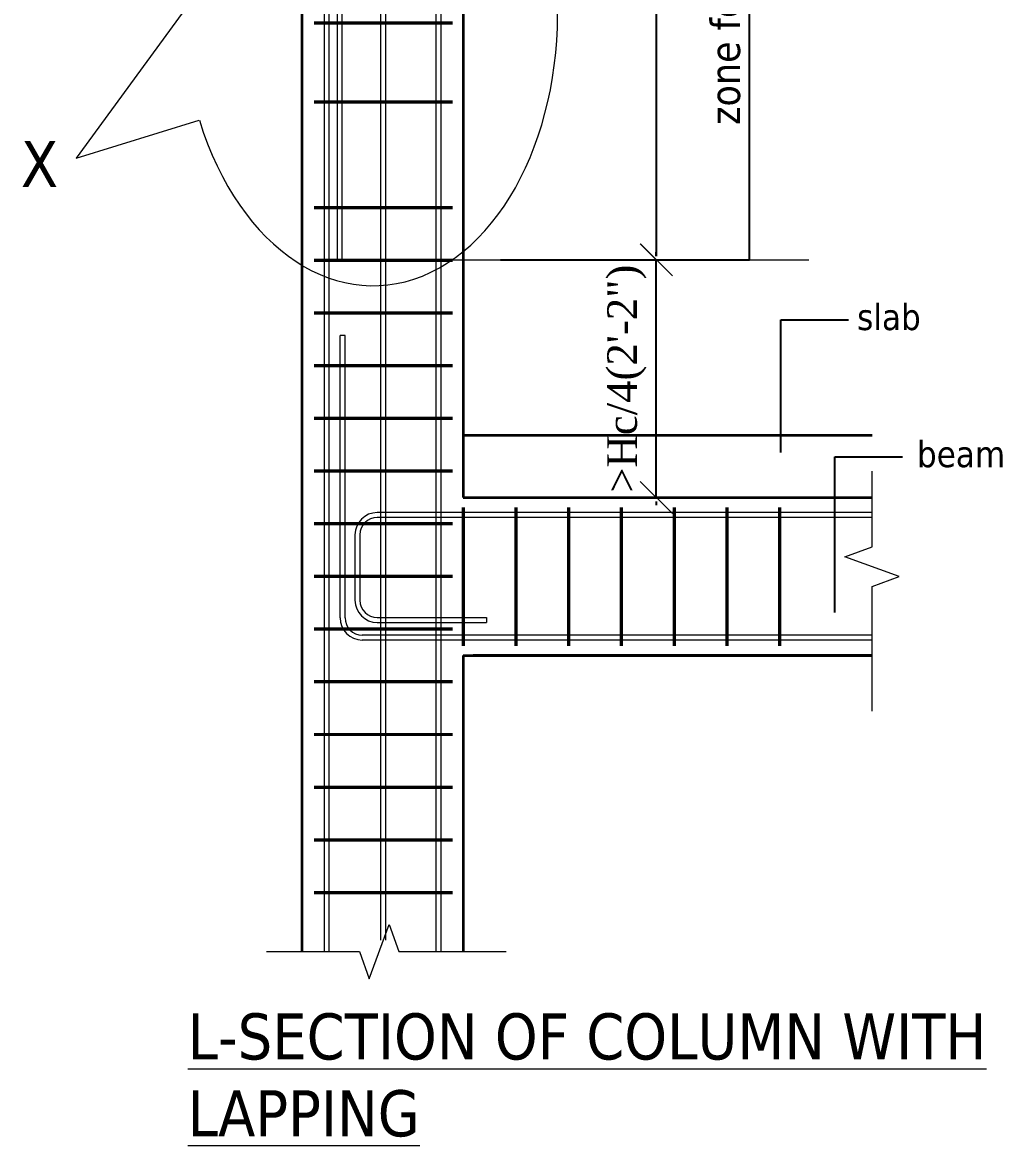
# Model space of a CAD drawing. Header units: inches. Extents: x 10143 to 33197, y -150 to 3760.
# Drawn here: x 15592 to 15889.4, y 533.7 to 874.7 of the extents above; entities that cross this region are included whole.
import ezdxf

# ---------------------------------------------------------------- set-up
doc = ezdxf.new("R2010")
doc.units = ezdxf.units.IN
doc.header["$LTSCALE"] = 0.5
doc.header["$MEASUREMENT"] = 0
doc.header["$PDMODE"] = 66
for name, color, linetype, lineweight in [('DIM', 180, 'Continuous', 5), ('hatch', 9, 'Continuous', 0), ('STIRRUPS', 14, 'Continuous', 18), ('TEXT', 220, 'Continuous', 9), ('TRENCH', 1, 'Continuous', 35), ('wall', 20, 'Continuous', 40)]:
    doc.layers.add(name, color=color, linetype=linetype, lineweight=lineweight)
doc.styles.add('TAHOMA', font='tahoma.ttf', dxfattribs={"height": 9})
doc.styles.add('times new roman', font='times.ttf', dxfattribs={"height": 9})
doc.dimstyles.new('ARROW', dxfattribs={"dimscale": 96, "dimtxt": 9, "dimasz": 0.125, "dimexe": 0.078125, "dimexo": 0.09375, "dimgap": 0.03125, "dimtad": 1, "dimdec": 0, "dimzin": 3, "dimdsep": 46, "dimlunit": 4, "dimtxsty": 'TAHOMA', "dimcen": 0.09375, "dimclrd": 256, "dimclre": 256, "dimclrt": 256, "dimadec": 0, "dimazin": 0, "dimtfac": 1, "dimtdec": 0, "dimtmove": 0, "dimatfit": 3, "dimfxl": 1, "dimfrac": 2, "dimtolj": 1, "dimtzin": 0, "dimarcsym": 0})
doc.dimstyles.new("gan2'", dxfattribs={"dimscale": 96, "dimtxt": 0.09375, "dimasz": 0.012, "dimexe": 0.09375, "dimexo": 0.15625, "dimgap": 0.03, "dimtad": 1, "dimdec": 1, "dimlfac": 0.25, "dimzin": 3, "dimdsep": 46, "dimlunit": 4, "dimtxsty": 'times new roman', "dimblk": 'gg', "dimcen": 0.09375, "dimdle": 0.09375, "dimse1": 1, "dimse2": 1, "dimclre": 34, "dimadec": 0, "dimazin": 0, "dimtfac": 1, "dimtdec": 1, "dimtix": 1, "dimtmove": 0, "dimatfit": 3, "dimfxl": 1, "dimfrac": 2, "dimtolj": 1, "dimtzin": 1, "dimarcsym": 0})

# ---------------------------------------------------------------- blocks, each defined once
blk = doc.blocks.new('gg')
at = {"layer": 'DIM'}
for p, q in [((0, 6), (0, -6)), ((-4.24, -4.24), (4.24, 4.24))]:
    blk.add_line(p, q, dxfattribs=at)
blk = doc.blocks.new('*D834')
at = {"layer": 'Defpoints', "color": 0, "lineweight": -3, "transparency": 16777216}
for p in [(78053.04, 75275.33), (78128.73, 75275.33), (78090.58, 75203.17)]:
    blk.add_point(p, dxfattribs=at)
at = {"layer": 'DIM', "color": 0, "lineweight": -2, "transparency": 16777216}
for p, q in [((78128.73, 75276.48), (78128.73, 75277.64)), ((78128.73, 75203.17), (78128.73, 75275.33)), ((78128.73, 75202.01), (78128.73, 75200.86))]:
    blk.add_line(p, q, dxfattribs=at)
at = {"layer": 'DIM', "color": 0, "lineweight": -2, "transparency": 16777216, "xscale": 1.152, "yscale": 1.152, "zscale": 1.152}
for p, rotation in [((78128.73, 75275.33), 270), ((78128.73, 75203.17), 90)]:
    blk.add_blockref('gg', p, dxfattribs=dict(at, rotation=rotation))
at = {"layer": 'DIM', "color": 0, "transparency": 16777216, "insert": (78119.82, 75239.25), "char_height": 9, "attachment_point": 5, "rotation": 90, "style": 'times new roman'}
blk.add_mtext('\\A1;>Hc/4(2\'-2")', dxfattribs=at)
blk = doc.blocks.new('*D835')
at = {"layer": 'Defpoints', "color": 0, "lineweight": -3, "transparency": 16777216}
for p in [(78128.79, 75527), (78128.79, 75527), (78053.04, 75275.33)]:
    blk.add_point(p, dxfattribs=at)
at = {"layer": 'DIM', "color": 0, "lineweight": -2, "transparency": 16777216}
blk.add_line((78128.79, 75276.48), (78128.79, 75525.85), dxfattribs=at)
at = {"layer": 'DIM', "color": 0, "lineweight": -2, "transparency": 16777216, "xscale": 1.152, "yscale": 1.152, "zscale": 1.152}
for p, rotation in [((78128.79, 75527), 90), ((78128.79, 75275.33), 270)]:
    blk.add_blockref('gg', p, dxfattribs=dict(at, rotation=rotation))
at = {"layer": 'DIM', "color": 0, "transparency": 16777216, "insert": (78119.87, 75401.17), "char_height": 9, "attachment_point": 5, "rotation": 90, "style": 'times new roman'}
blk.add_mtext('\\A1;<Hc/2(4\'-4")', dxfattribs=at)
blk = doc.blocks.new('*D836')
at = {"layer": 'Defpoints', "color": 0, "lineweight": -3, "transparency": 16777216}
for p in [(78156.98, 75527), (78156.98, 75527), (78081.24, 75275.33)]:
    blk.add_point(p, dxfattribs=at)
at = {"layer": 'DIM', "color": 0, "lineweight": -2, "transparency": 16777216}
for p, q in [((78156.73, 75527), (78156.9, 75527)), ((78156.98, 75275.46), (78156.98, 75526.88)), ((78081.49, 75275.33), (78157.06, 75275.33))]:
    blk.add_line(p, q, dxfattribs=at)
at = {"layer": 'DIM', "color": 0, "lineweight": -3, "transparency": 16777216}
for points in [[(78156.96, 75526.88), (78157, 75526.88), (78156.98, 75527)], [(78156.96, 75275.46), (78157, 75275.46), (78156.98, 75275.33)]]:
    blk.add_solid(points, dxfattribs=at)
at = {"layer": 'DIM', "color": 7, "transparency": 16777216, "insert": (78150.94, 75401.17), "char_height": 9, "attachment_point": 5, "rotation": 90, "style": 'TAHOMA'}
blk.add_mtext('\\A1;zone for splicing of column bars', dxfattribs=at)
blk = doc.blocks.new('EWTDF')
at = {"layer": 'DIM'}
for p, q in [((77984.9, 75350.21), (77952.72, 75306.18)), ((77952.72, 75306.18), (77990.08, 75317.74)), ((78053.04, 75275.33), (78175.01, 75275.33))]:
    blk.add_line(p, q, dxfattribs=at)
blk.add_ellipse((78041.83, 75351.48), major_axis=(-1.88, 84), ratio=0.677645, start_param=1.968998, end_param=7.853982, dxfattribs=at)
at = {"layer": 'hatch', "linetype": 'Continuous'}
for points in [[(78194.22, 75138.29), (78194.22, 75176.19), (78202.47, 75179.19), (78185.98, 75185.19), (78194.22, 75188.19), (78194.22, 75211.15)], [(78010.5, 75065.32), (78038.65, 75065.32), (78041.65, 75057.07), (78047.65, 75073.56), (78050.65, 75065.32), (78083.16, 75065.32)]]:
    blk.add_lwpolyline(points, dxfattribs=at)
at = {"layer": 'STIRRUPS', "const_width": 1}
for points in [[(78066.92, 75347.22), (78024.92, 75347.22)], [(78066.92, 75323.22), (78024.92, 75323.22)], [(78066.92, 75291.22), (78024.92, 75291.22)], [(78066.92, 75275.22), (78024.92, 75275.22)], [(78066.92, 75259.22), (78024.92, 75259.22)], [(78066.92, 75243.22), (78024.92, 75243.22)], [(78066.92, 75227.22), (78024.92, 75227.22)], [(78066.92, 75211.22), (78024.92, 75211.22)], [(78070.17, 75200.17), (78070.17, 75158.12)], [(78086.17, 75200.17), (78086.17, 75158.12)], [(78102.17, 75200.17), (78102.17, 75158.12)], [(78118.17, 75200.17), (78118.17, 75158.12)], [(78134.17, 75200.17), (78134.17, 75158.12)], [(78150.17, 75200.17), (78150.17, 75158.12)], [(78166.17, 75200.17), (78166.17, 75158.12)], [(78066.92, 75195.22), (78024.92, 75195.22)], [(78066.92, 75179.22), (78024.92, 75179.22)], [(78066.92, 75163.22), (78024.92, 75163.22)], [(78066.92, 75147.22), (78024.92, 75147.22)], [(78066.92, 75131.22), (78024.92, 75131.22)], [(78066.92, 75115.22), (78024.92, 75115.22)], [(78066.92, 75099.22), (78024.92, 75099.22)], [(78066.92, 75083.22), (78024.92, 75083.22)]]:
    blk.add_lwpolyline(points, dxfattribs=at)
at = {"layer": 'TRENCH'}
for p, q in [((78021.17, 75751.14), (78021.17, 75065.32)), ((78070.17, 75599.17), (78070.17, 75203.17)), ((78070.17, 75222.11), (78194.22, 75222.11)), ((78070.17, 75203.17), (78194.22, 75203.17)), ((78070.17, 75155.17), (78194.22, 75155.17)), ((78070.17, 75155.17), (78070.17, 75065.32)), ((78070.17, 75155.17), (78194.22, 75155.17)), ((78194.22, 75155.17), (78073.17, 75155.17))]:
    blk.add_line(p, q, dxfattribs=at)
at = {"layer": 'wall', "color": 3, "lineweight": 0}
for p, q in [((78032.79, 75166.66), (78032.79, 75252.34)), ((78034.29, 75252.34), (78032.79, 75252.34)), ((78034.29, 75166.66), (78034.29, 75252.34)), ((78194.22, 75198.61), (78044.07, 75198.61)), ((78194.22, 75197.11), (78044.07, 75197.11)), ((78037.32, 75191.86), (78037.32, 75171.99)), ((78038.82, 75191.86), (78038.82, 75171.99)), ((78044.07, 75166.74), (78077.2, 75166.74)), ((78044.07, 75165.24), (78077.2, 75165.24)), ((78077.2, 75166.74), (78077.2, 75165.24)), ((78194.22, 75161.41), (78039.54, 75161.41)), ((78194.22, 75159.91), (78039.54, 75159.91))]:
    blk.add_line(p, q, dxfattribs=at)
for points in [[(78045.17, 75068.8), (78045.17, 75754.63)], [(78046.67, 75068.8), (78046.67, 75754.63)], [(78027.92, 75751.14), (78027.92, 75418.06), (78031.87, 75399.25), (78031.87, 75275.33)], [(78029.42, 75751.14), (78029.42, 75418.21), (78033.37, 75399.41), (78033.37, 75275.33)], [(78061.92, 75065.32), (78061.92, 75511.66)], [(78063.42, 75065.32), (78063.42, 75511.66)], [(78027.92, 75399.41), (78027.92, 75065.32)], [(78029.42, 75399.41), (78029.42, 75065.32)]]:
    blk.add_lwpolyline(points, dxfattribs=at)
for centre, radius, start, end in [((78044.07, 75191.86), 6.75, 90, 180), ((78044.07, 75191.86), 5.25, 90, 180), ((78044.07, 75171.99), 6.75, 180, 270), ((78044.07, 75171.99), 5.25, 180, 270), ((78039.54, 75166.66), 6.75, 180, 270), ((78039.54, 75166.66), 5.25, 180, 270)]:
    blk.add_arc(centre, radius, start, end, dxfattribs=at)
at = {"layer": 'TEXT', "style": 'TAHOMA'}
for s, height, p in [('X', 14, (77935.94, 75297.47)), ('slab', 8, (78189.68, 75254.02)), (' beam', 8, (78204.83, 75212.39))]:
    blk.add_text(s, height=height, dxfattribs=at).set_placement(p)
at = {"layer": 'TEXT', "insert": (77986.58, 75046.56), "char_height": 14, "width": 247.7523, "attachment_point": 1, "style": 'TAHOMA'}
blk.add_mtext('{\\LL-SECTION OF COLUMN WITH LAPPING}', dxfattribs=at)
at = {"layer": 'DIM'}
for base, p1, p2, text, picture, middle in [((78128.79, 75527), (78053.04, 75275.33), (78128.79, 75527), '<Hc/2(4\'-4")', '*D835', (78119.87, 75401.17)), ((78128.73, 75275.33), (78090.58, 75203.17), (78053.04, 75275.33), '>Hc/4(2\'-2")', '*D834', (78119.82, 75239.25))]:
    dim = blk.add_linear_dim(base=base, p1=p1, p2=p2, angle=90, text=text, dimstyle="gan2'", dxfattribs=at)
    dim.commit()
    dim.dimension.update_dxf_attribs({"geometry": picture, "text_midpoint": middle})
dim = blk.add_linear_dim(base=(78156.98, 75527), p1=(78081.24, 75275.33), p2=(78156.98, 75527), angle=90, text='zone for splicing of column bars', dimstyle='ARROW', override={"dimscale": 1, "dimtmove": 1}, dxfattribs=at)
dim.commit()
dim.dimension.update_dxf_attribs({"geometry": '*D836', "text_midpoint": (78150.94, 75401.17)})
for points in [[(78166.52, 75216.85), (78166.52, 75257.11), (78187.1, 75257.11)], [(78182.87, 75168.26), (78182.87, 75215.49), (78203.45, 75215.49)]]:
    blk.add_leader(points, dimstyle='ARROW', override={"dimscale": 1, "dimgap": 0.03125, "dimtad": 0}, dxfattribs=at)

msp = doc.modelspace()

# ---------------------------------------------------------------- block references
at = {"color": 0, "lineweight": -3}
msp.add_blockref('EWTDF', (-62344.39, -74472.76), dxfattribs=at)

doc.saveas('drawing.dxf')
